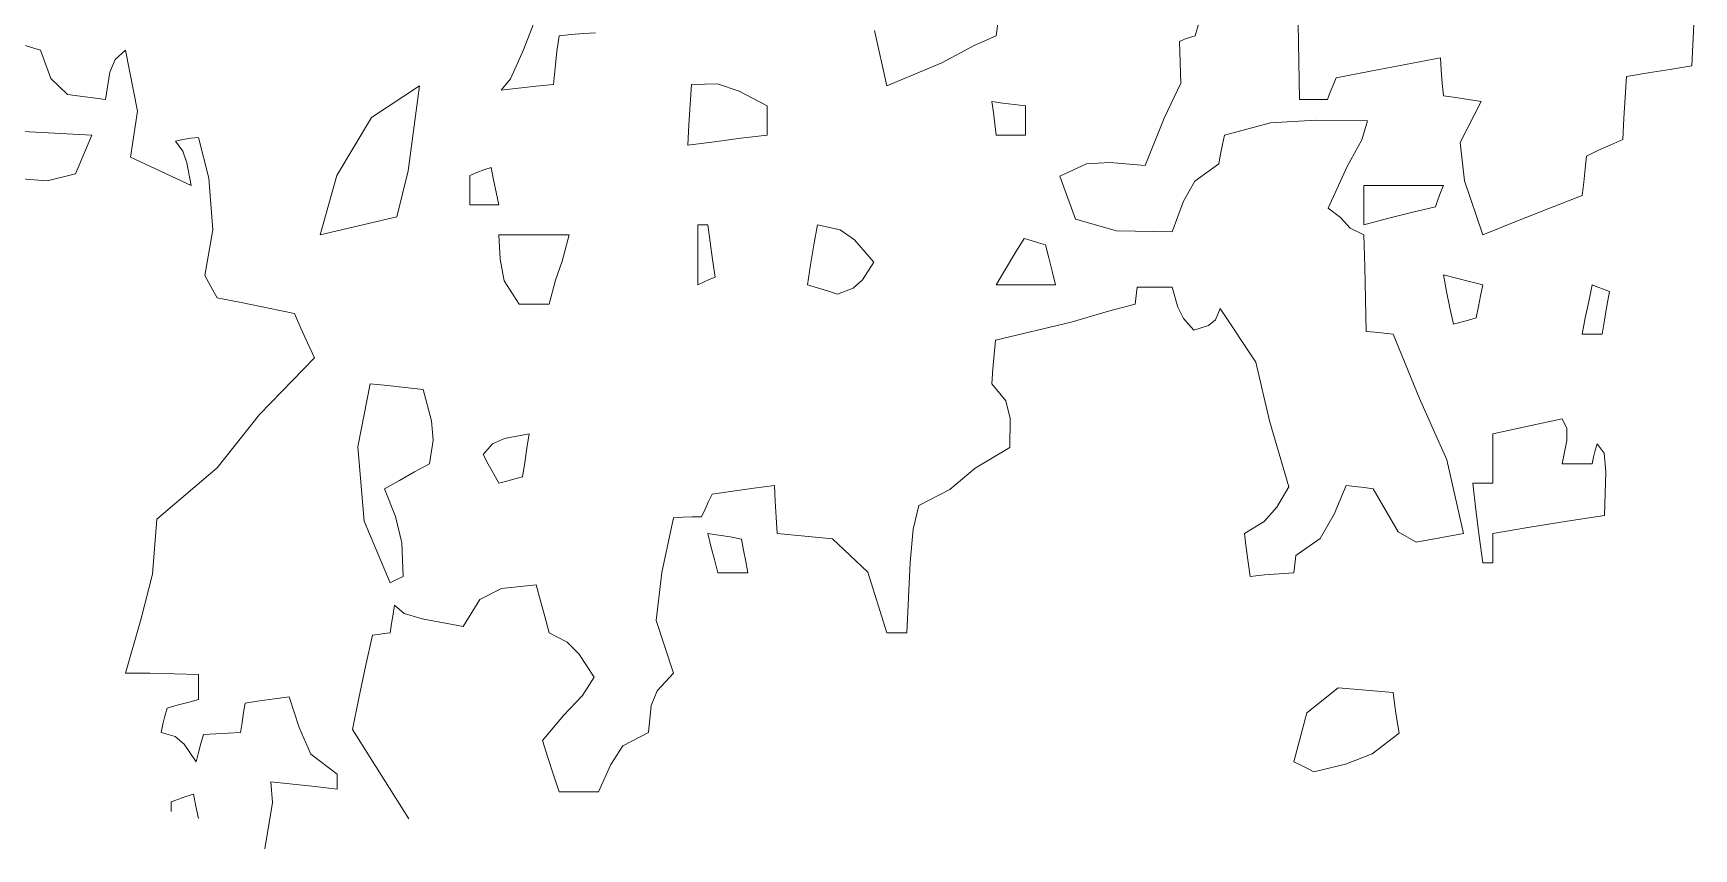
# Model space of a CAD drawing. Header units: millimetres. Extents: x 19901 to 59163, y 13732 to 30178.
# Drawn here: x 29827.9 to 30042.1, y 19467.3 to 19572.4 of the extents above; entities that cross this region are included whole.
import ezdxf

# ---------------------------------------------------------------- set-up
doc = ezdxf.new("R2010")
doc.units = ezdxf.units.MM
doc.layers.add('Verde', color=86, linetype='Continuous', lineweight=5)

msp = doc.modelspace()

# ---------------------------------------------------------------- linework, layer by layer
at = {"layer": 'Verde', "linetype": 'Continuous'}
for p, q in [((29894.69, 19579.48), (29891.13, 19570.27)), ((29952.49, 19574.86), (29952.11, 19572.09)), ((29978.24, 19573.73), (29977.78, 19572.09)), ((29991.16, 19568.77), (29991.07, 19573.66)), ((30042.12, 19573.57), (30041.85, 19568.22)), ((29828.78, 19570.25), (29822.13, 19572.21)), ((29895.43, 19570.04), (29895.71, 19572.09)), ((29895.71, 19572.09), (29897.28, 19572.25)), ((29897.28, 19572.25), (29898.85, 19572.37)), ((29898.85, 19572.37), (29900.41, 19572.46)), ((29937.99, 19565.63), (29936.41, 19572.79)), ((29952.11, 19572.09), (29949.27, 19570.83)), ((29976.4, 19571.63), (29975.75, 19571.36)), ((29975.75, 19571.36), (29975.95, 19565.96)), ((29977.07, 19571.88), (29976.4, 19571.63)), ((29977.78, 19572.09), (29977.07, 19571.88)), ((29830.11, 19566.59), (29828.78, 19570.25)), ((29838.43, 19569.03), (29837.76, 19567.38)), ((29839.76, 19570.25), (29838.43, 19569.03)), ((29841.29, 19562.38), (29839.76, 19570.25)), ((29891.13, 19570.27), (29889.45, 19566.53)), ((29895.18, 19567.94), (29895.43, 19570.04)), ((29949.27, 19570.83), (29945.08, 19568.62)), ((30009.44, 19569.23), (30004.92, 19568.4)), ((30009.54, 19567.64), (30009.44, 19569.23)), ((29837.76, 19567.38), (29837.18, 19563.88)), ((29894.97, 19565.82), (29895.18, 19567.94)), ((29945.08, 19568.62), (29937.99, 19565.63)), ((29991.26, 19563.88), (29991.16, 19568.77)), ((30000.42, 19567.54), (29995.96, 19566.65)), ((30004.92, 19568.4), (30000.42, 19567.54)), ((30009.65, 19566), (30009.54, 19567.64)), ((30033.44, 19566.83), (30033.26, 19564.15)), ((30036.22, 19567.29), (30033.44, 19566.83)), ((30039.01, 19567.76), (30036.22, 19567.29)), ((30041.85, 19568.22), (30039.01, 19567.76)), ((29832.27, 19564.52), (29830.11, 19566.59)), ((29871.51, 19561.56), (29877.7, 19565.63)), ((29877.7, 19565.63), (29876.24, 19554.68)), ((29889.45, 19566.53), (29888.23, 19565.08)), ((29888.23, 19565.08), (29890.45, 19565.35)), ((29890.45, 19565.35), (29892.69, 19565.6)), ((29892.69, 19565.6), (29894.97, 19565.82)), ((29912.6, 19563.23), (29912.79, 19565.82)), ((29912.79, 19565.82), (29916.16, 19565.9)), ((29916.16, 19565.9), (29918.95, 19564.93)), ((29918.95, 19564.93), (29922.57, 19563.05)), ((29975.95, 19565.96), (29973.76, 19561.45)), ((29995.22, 19564.8), (29994.86, 19563.88)), ((29995.59, 19565.72), (29995.22, 19564.8)), ((29995.96, 19566.65), (29995.59, 19565.72)), ((30009.81, 19564.34), (30009.65, 19566)), ((29837.18, 19563.88), (29832.27, 19564.52)), ((29912.44, 19560.62), (29912.6, 19563.23)), ((29922.57, 19563.05), (29922.57, 19561.82)), ((29951.56, 19563.6), (29952.97, 19563.42)), ((29951.74, 19562.19), (29951.56, 19563.6)), ((29952.97, 19563.42), (29954.42, 19563.23)), ((29954.42, 19563.23), (29955.9, 19563.05)), ((29955.9, 19563.05), (29955.9, 19561.82)), ((29992.46, 19563.88), (29991.26, 19563.88)), ((29993.66, 19563.88), (29992.46, 19563.88)), ((29994.86, 19563.88), (29993.66, 19563.88)), ((30011.41, 19564.13), (30009.81, 19564.34)), ((30013.05, 19563.87), (30011.41, 19564.13)), ((30011.96, 19558.35), (30014.7, 19563.6)), ((30014.7, 19563.6), (30013.05, 19563.87)), ((30033.26, 19564.15), (30033.1, 19561.45)), ((29840.39, 19556.42), (29841.29, 19562.38)), ((29867.01, 19554.08), (29871.51, 19561.56)), ((29912.32, 19557.97), (29912.44, 19560.62)), ((29922.57, 19561.82), (29922.57, 19560.55)), ((29922.57, 19560.55), (29922.57, 19559.26)), ((29951.93, 19560.74), (29951.74, 19562.19)), ((29952.11, 19559.26), (29951.93, 19560.74)), ((29955.9, 19561.82), (29955.9, 19560.55)), ((29955.9, 19560.55), (29955.9, 19559.26)), ((29973.76, 19561.45), (29971.31, 19555.38)), ((29981.56, 19559.26), (29987.52, 19560.87)), ((29987.52, 19560.87), (29993.33, 19561.22)), ((29993.33, 19561.22), (30000.03, 19561.11)), ((30000.03, 19561.11), (29999.28, 19558.66)), ((30033.1, 19561.45), (30032.98, 19558.71)), ((29819.47, 19560.14), (29835.42, 19559.26)), ((29835.42, 19559.26), (29833.3, 19554.28)), ((29847.17, 19558.7), (29846.22, 19558.52)), ((29846.22, 19558.52), (29847.16, 19557.2)), ((29848.17, 19558.87), (29847.17, 19558.7)), ((29849.18, 19558.99), (29848.17, 19558.87)), ((29850.5, 19553.71), (29849.18, 19558.99)), ((29915.74, 19558.43), (29912.32, 19557.97)), ((29919.15, 19558.87), (29915.74, 19558.43)), ((29922.57, 19559.26), (29919.15, 19558.87)), ((29953.34, 19559.26), (29952.11, 19559.26)), ((29954.61, 19559.26), (29953.34, 19559.26)), ((29955.9, 19559.26), (29954.61, 19559.26)), ((29981.29, 19558.06), (29981.56, 19559.26)), ((29999.28, 19558.66), (29997.41, 19555.25)), ((30012.52, 19553.4), (30011.96, 19558.35)), ((30032.98, 19558.71), (30031.41, 19558.03)), ((29848.25, 19552.8), (29840.39, 19556.42)), ((29847.16, 19557.2), (29847.69, 19555.72)), ((29980.82, 19555.57), (29981.04, 19556.83)), ((29981.04, 19556.83), (29981.29, 19558.06)), ((30028.27, 19556.58), (30028.09, 19554.92)), ((30029.84, 19557.32), (30028.27, 19556.58)), ((30031.41, 19558.03), (30029.84, 19557.32)), ((29833.3, 19554.28), (29829.66, 19553.38)), ((29847.69, 19555.72), (29848.25, 19552.8)), ((29864.87, 19546.43), (29867.01, 19554.08)), ((29876.24, 19554.68), (29874.76, 19548.76)), ((29884.17, 19554.09), (29885.09, 19554.46)), ((29884.17, 19552.86), (29884.17, 19554.09)), ((29885.09, 19554.46), (29886.01, 19554.8)), ((29886.01, 19554.8), (29886.94, 19555.11)), ((29886.94, 19555.11), (29887.24, 19553.53)), ((29963.77, 19555.59), (29960.33, 19554)), ((29960.33, 19554), (29962.36, 19548.44)), ((29966.76, 19555.76), (29963.77, 19555.59)), ((29971.31, 19555.38), (29966.76, 19555.76)), ((29977.73, 19553.34), (29980.82, 19555.57)), ((29997.41, 19555.25), (29994.95, 19549.85)), ((30028.09, 19554.92), (30027.91, 19553.23)), ((29829.66, 19553.38), (29824.16, 19553.82)), ((29851.02, 19547.06), (29850.5, 19553.71)), ((29884.17, 19551.6), (29884.17, 19552.86)), ((29887.24, 19553.53), (29887.59, 19551.94)), ((29887.59, 19551.94), (29887.95, 19550.31)), ((29976.26, 19550.76), (29977.73, 19553.34)), ((29999.56, 19552.8), (30002.98, 19552.8)), ((29999.56, 19551.13), (29999.56, 19552.8)), ((30002.98, 19552.8), (30006.4, 19552.8)), ((30006.4, 19552.8), (30009.81, 19552.8)), ((30009.45, 19551.88), (30009.1, 19550.95)), ((30009.81, 19552.8), (30009.45, 19551.88)), ((30014.89, 19546.43), (30012.52, 19553.4)), ((30027.91, 19553.23), (30027.72, 19551.51)), ((29884.17, 19550.31), (29884.17, 19551.6)), ((29885.39, 19550.31), (29884.17, 19550.31)), ((29886.66, 19550.31), (29885.39, 19550.31)), ((29887.95, 19550.31), (29886.66, 19550.31)), ((29974.82, 19546.8), (29976.26, 19550.76)), ((29994.95, 19549.85), (29996.53, 19548.67)), ((29999.56, 19549.45), (29999.56, 19551.13)), ((30008.8, 19550.03), (30005.68, 19549.29)), ((30009.1, 19550.95), (30008.8, 19550.03)), ((30023.41, 19549.84), (30019.14, 19548.16)), ((30027.72, 19551.51), (30023.41, 19549.84)), ((29874.76, 19548.76), (29864.87, 19546.43)), ((29913.62, 19547.72), (29914.01, 19547.72)), ((29913.62, 19545.14), (29913.62, 19547.72)), ((29914.01, 19547.72), (29914.45, 19547.72)), ((29914.45, 19547.72), (29914.91, 19547.72)), ((29914.91, 19547.72), (29915.19, 19545.5)), ((29928.57, 19545.14), (29929.03, 19547.72)), ((29929.03, 19547.72), (29931.97, 19547.09)), ((29962.36, 19548.44), (29967.62, 19546.94)), ((29996.53, 19548.67), (29997.79, 19547.29)), ((29999.56, 19547.72), (29999.56, 19549.45)), ((30002.61, 19548.53), (29999.56, 19547.72)), ((30005.68, 19549.29), (30002.61, 19548.53)), ((30019.14, 19548.16), (30014.89, 19546.43)), ((29850.01, 19541.17), (29851.02, 19547.06)), ((29887.95, 19546.43), (29890.93, 19546.43)), ((29888.09, 19543.27), (29887.95, 19546.43)), ((29890.93, 19546.43), (29893.96, 19546.43)), ((29893.96, 19546.43), (29897, 19546.43)), ((29897, 19546.43), (29896.12, 19543.04)), ((29915.19, 19545.5), (29915.49, 19543.26)), ((29931.97, 19547.09), (29933.82, 19545.77)), ((29933.82, 19545.77), (29936.33, 19542.92)), ((29954.51, 19544), (29955.71, 19545.97)), ((29955.71, 19545.97), (29956.64, 19545.69)), ((29956.64, 19545.69), (29957.56, 19545.41)), ((29957.56, 19545.41), (29958.48, 19545.14)), ((29967.62, 19546.94), (29974.82, 19546.8)), ((29997.79, 19547.29), (29999.56, 19546.43)), ((29999.56, 19546.43), (29999.66, 19542.28)), ((29888.61, 19540.51), (29888.09, 19543.27)), ((29913.62, 19542.55), (29913.62, 19545.14)), ((29915.49, 19543.26), (29915.83, 19540.98)), ((29928.14, 19542.55), (29928.57, 19545.14)), ((29953.31, 19542), (29954.51, 19544)), ((29958.48, 19545.14), (29958.88, 19543.45)), ((29958.88, 19543.45), (29959.32, 19541.72)), ((29850.5, 19540.24), (29850.01, 19541.17)), ((29896.12, 19543.04), (29895.23, 19540.56)), ((29913.62, 19539.97), (29913.62, 19542.55)), ((29927.74, 19539.97), (29928.14, 19542.55)), ((29936.33, 19542.92), (29934.86, 19540.61)), ((29952.11, 19539.97), (29953.31, 19542)), ((29959.32, 19541.72), (29959.77, 19539.97)), ((29999.66, 19542.28), (29999.75, 19538.12)), ((30009.81, 19541.26), (30011.48, 19540.86)), ((30010.21, 19539.14), (30009.81, 19541.26)), ((29851.03, 19539.29), (29850.5, 19540.24)), ((29851.58, 19538.31), (29851.03, 19539.29)), ((29890.54, 19537.47), (29888.61, 19540.51)), ((29895.23, 19540.56), (29894.41, 19537.47)), ((29914.35, 19540.33), (29913.62, 19539.97)), ((29915.09, 19540.68), (29914.35, 19540.33)), ((29915.83, 19540.98), (29915.09, 19540.68)), ((29929.03, 19539.59), (29927.74, 19539.97)), ((29930.33, 19539.2), (29929.03, 19539.59)), ((29931.62, 19538.77), (29930.33, 19539.2)), ((29933.64, 19539.54), (29931.62, 19538.77)), ((29934.86, 19540.61), (29933.64, 19539.54)), ((29954.63, 19539.97), (29952.11, 19539.97)), ((29957.19, 19539.97), (29954.63, 19539.97)), ((29959.77, 19539.97), (29957.19, 19539.97)), ((29970.3, 19539.69), (29970.21, 19538.95)), ((29971.78, 19539.69), (29970.3, 19539.69)), ((29973.28, 19539.69), (29971.78, 19539.69)), ((29974.82, 19539.69), (29973.28, 19539.69)), ((29975.54, 19537.09), (29974.82, 19539.69)), ((30010.65, 19537.01), (30010.21, 19539.14)), ((30011.48, 19540.86), (30013.16, 19540.43)), ((30013.16, 19540.43), (30014.89, 19539.97)), ((30014.89, 19539.97), (30014.61, 19538.58)), ((30028.56, 19537.84), (30029.01, 19539.97)), ((30029.01, 19539.97), (30029.75, 19539.69)), ((30029.75, 19539.69), (30030.49, 19539.41)), ((30030.49, 19539.41), (30031.23, 19539.14)), ((30031.23, 19539.14), (30030.89, 19537.29)), ((29854.9, 19537.66), (29851.58, 19538.31)), ((29858.23, 19536.99), (29854.9, 19537.66)), ((29861.55, 19536.27), (29858.23, 19536.99)), ((29891.83, 19537.47), (29890.54, 19537.47)), ((29893.12, 19537.47), (29891.83, 19537.47)), ((29894.41, 19537.47), (29893.12, 19537.47)), ((29970.02, 19537.47), (29966.61, 19536.59)), ((29970.11, 19538.21), (29970.02, 19537.47)), ((29970.21, 19538.95), (29970.11, 19538.21)), ((29976.26, 19535.65), (29975.54, 19537.09)), ((29981.01, 19536.92), (29980.39, 19535.46)), ((29985.6, 19530.02), (29981.01, 19536.92)), ((29999.75, 19538.12), (29999.84, 19533.97)), ((30011.1, 19534.89), (30010.65, 19537.01)), ((30014.33, 19537.17), (30014.06, 19535.72)), ((30014.61, 19538.58), (30014.33, 19537.17)), ((30028.12, 19535.72), (30028.56, 19537.84)), ((30030.89, 19537.29), (30030.59, 19535.44)), ((29862.38, 19534.4), (29861.55, 19536.27)), ((29961.78, 19535.16), (29952.02, 19532.86)), ((29966.61, 19536.59), (29961.78, 19535.16)), ((29977.59, 19534.15), (29976.26, 19535.65)), ((29979.5, 19534.75), (29977.59, 19534.15)), ((29980.39, 19535.46), (29979.5, 19534.75)), ((30012.05, 19535.17), (30011.1, 19534.89)), ((30013.05, 19535.44), (30012.05, 19535.17)), ((30014.06, 19535.72), (30013.05, 19535.44)), ((30027.72, 19533.6), (30028.12, 19535.72)), ((30030.59, 19535.44), (30030.31, 19533.6)), ((29863.24, 19532.49), (29862.38, 19534.4)), ((29952.02, 19532.86), (29951.84, 19531.01)), ((29999.84, 19533.97), (30000.98, 19533.87)), ((30000.98, 19533.87), (30002.15, 19533.75)), ((30002.15, 19533.75), (30003.35, 19533.6)), ((30003.35, 19533.6), (30006.74, 19525.34)), ((30028.56, 19533.6), (30027.72, 19533.6)), ((30029.41, 19533.6), (30028.56, 19533.6)), ((30030.31, 19533.6), (30029.41, 19533.6)), ((29857.04, 19523.26), (29864.13, 19530.55)), ((29864.13, 19530.55), (29863.24, 19532.49)), ((29951.84, 19531.01), (29951.68, 19529.14)), ((29951.68, 19529.14), (29951.56, 19527.23)), ((29987.37, 19522.44), (29985.6, 19530.02)), ((29869.73, 19519.1), (29871.33, 19527.23)), ((29871.33, 19527.23), (29873.58, 19527.02)), ((29873.58, 19527.02), (29875.86, 19526.76)), ((29875.86, 19526.76), (29878.17, 19526.49)), ((29878.17, 19526.49), (29879.24, 19522.44)), ((29951.56, 19527.23), (29953.35, 19525.04)), ((29953.35, 19525.04), (29953.92, 19522.74)), ((30006.74, 19525.34), (30010.24, 19517.42)), ((29851.59, 19516.4), (29857.04, 19523.26)), ((29879.24, 19522.44), (29879.46, 19519.95)), ((29953.92, 19522.74), (29953.87, 19519.01)), ((29989.87, 19513.93), (29987.37, 19522.44)), ((30019.14, 19521.41), (30022.12, 19522.06)), ((30022.12, 19522.06), (30025.14, 19522.7)), ((30025.14, 19522.7), (30025.75, 19521.44)), ((29879.46, 19519.95), (29879, 19516.89)), ((29887.12, 19519.48), (29888.66, 19520.17)), ((29888.66, 19520.17), (29891.83, 19520.77)), ((29891.83, 19520.77), (29891.55, 19518.92)), ((30016.18, 19520.77), (30019.14, 19521.41)), ((30016.18, 19518.64), (30016.18, 19520.77)), ((30025.75, 19519.93), (30025.14, 19516.89)), ((30025.75, 19521.44), (30025.75, 19519.93)), ((29870.54, 19509.51), (29869.73, 19519.1)), ((29885.92, 19518.09), (29887.12, 19519.48)), ((29886.57, 19516.88), (29885.92, 19518.09)), ((29891.55, 19518.92), (29891.27, 19517.07)), ((29953.87, 19519.01), (29949.39, 19516.33)), ((30016.18, 19516.52), (30016.18, 19518.64)), ((30029.01, 19516.89), (30029.2, 19517.78)), ((30029.2, 19517.78), (30029.41, 19518.64)), ((30029.41, 19518.64), (30029.66, 19519.47)), ((30029.66, 19519.47), (30030.56, 19518.27)), ((30030.56, 19518.27), (30030.79, 19515.88)), ((29843.82, 19509.78), (29851.59, 19516.4)), ((29877.06, 19515.85), (29875.12, 19514.76)), ((29879, 19516.89), (29877.06, 19515.85)), ((29887.24, 19515.66), (29886.57, 19516.88)), ((29887.95, 19514.4), (29887.24, 19515.66)), ((29891.27, 19517.07), (29891, 19515.23)), ((29949.39, 19516.33), (29946.13, 19513.6)), ((30010.24, 19517.42), (30012.4, 19507.93)), ((30016.18, 19514.4), (30016.18, 19516.52)), ((30025.14, 19516.89), (30026.43, 19516.89)), ((30026.43, 19516.89), (30027.72, 19516.89)), ((30027.72, 19516.89), (30029.01, 19516.89)), ((30030.79, 19515.88), (30030.58, 19510.24)), ((29875.12, 19514.76), (29873.18, 19513.66)), ((29873.18, 19513.66), (29874.62, 19510.12)), ((29888.97, 19514.67), (29887.95, 19514.4)), ((29889.98, 19514.95), (29888.97, 19514.67)), ((29891, 19515.23), (29889.98, 19514.95)), ((29918.14, 19513.38), (29915.46, 19513.01)), ((29920.82, 19513.75), (29918.14, 19513.38)), ((29923.49, 19514.12), (29920.82, 19513.75)), ((29923.59, 19512.08), (29923.49, 19514.12)), ((29946.13, 19513.6), (29942.14, 19511.53)), ((29988.3, 19511.31), (29989.87, 19513.93)), ((29997.26, 19514.12), (29995.72, 19510.42)), ((29998.39, 19514), (29997.26, 19514.12)), ((29999.57, 19513.84), (29998.39, 19514)), ((30000.76, 19513.66), (29999.57, 19513.84)), ((30003.96, 19508.13), (30000.76, 19513.66)), ((30013.6, 19514.4), (30014.43, 19514.4)), ((30013.99, 19510.98), (30013.6, 19514.4)), ((30014.43, 19514.4), (30015.29, 19514.4)), ((30015.29, 19514.4), (30016.18, 19514.4)), ((29915, 19512.06), (29914.54, 19511.07)), ((29915.46, 19513.01), (29915, 19512.06)), ((29923.71, 19510.03), (29923.59, 19512.08)), ((29942.14, 19511.53), (29941.41, 19508.46)), ((29986.7, 19509.45), (29988.3, 19511.31)), ((29843.26, 19502.68), (29843.82, 19509.78)), ((29873.92, 19501.56), (29870.54, 19509.51)), ((29874.62, 19510.12), (29875.43, 19506.73)), ((29910.48, 19509.96), (29908.98, 19502.88)), ((29911.68, 19510.03), (29910.48, 19509.96)), ((29912.88, 19510.05), (29911.68, 19510.03)), ((29914.08, 19510.06), (29912.88, 19510.05)), ((29914.54, 19511.07), (29914.08, 19510.06)), ((29923.86, 19507.93), (29923.71, 19510.03)), ((29984.15, 19507.93), (29986.7, 19509.45)), ((29995.72, 19510.42), (29993.93, 19507.29)), ((30014.43, 19507.56), (30013.99, 19510.98)), ((30025.78, 19509.5), (30020.98, 19508.74)), ((30030.58, 19510.24), (30025.78, 19509.5)), ((29914.91, 19507.93), (29916.32, 19507.72)), ((29915.3, 19506.27), (29914.91, 19507.93)), ((29916.32, 19507.72), (29917.77, 19507.47)), ((29917.77, 19507.47), (29919.25, 19507.19)), ((29919.25, 19507.19), (29919.52, 19505.78)), ((29930.99, 19507.25), (29923.86, 19507.93)), ((29935.54, 19502.92), (29930.99, 19507.25)), ((29941.41, 19508.46), (29941, 19504.2)), ((29984.36, 19506.09), (29984.15, 19507.93)), ((29993.93, 19507.29), (29990.79, 19505.07)), ((30006.3, 19506.81), (30003.96, 19508.13)), ((30012.4, 19507.93), (30006.3, 19506.81)), ((30014.89, 19504.15), (30014.43, 19507.56)), ((30020.98, 19508.74), (30016.18, 19507.93)), ((30016.18, 19507.93), (30016.18, 19506.71)), ((29875.43, 19506.73), (29875.58, 19502.39)), ((29915.74, 19504.58), (29915.3, 19506.27)), ((29919.52, 19505.78), (29919.8, 19504.33)), ((29984.61, 19504.24), (29984.36, 19506.09)), ((29990.79, 19505.07), (29990.7, 19504.33)), ((30016.18, 19506.71), (30016.18, 19505.44)), ((30016.18, 19505.44), (30016.18, 19504.15)), ((29841.8, 19496.96), (29843.26, 19502.68)), ((29908.98, 19502.88), (29908.22, 19496.7)), ((29916.2, 19502.86), (29915.74, 19504.58)), ((29917.49, 19502.86), (29916.2, 19502.86)), ((29918.79, 19502.86), (29917.49, 19502.86)), ((29920.08, 19502.86), (29918.79, 19502.86)), ((29919.8, 19504.33), (29920.08, 19502.86)), ((29937.99, 19495.1), (29935.54, 19502.92)), ((29941, 19504.2), (29940.57, 19495.1)), ((29984.89, 19502.39), (29984.61, 19504.24)), ((29986.74, 19502.58), (29984.89, 19502.39)), ((29988.61, 19502.74), (29986.74, 19502.58)), ((29990.52, 19502.86), (29988.61, 19502.74)), ((29990.61, 19503.59), (29990.52, 19502.86)), ((29990.7, 19504.33), (29990.61, 19503.59)), ((30015.29, 19504.15), (30014.89, 19504.15)), ((30015.72, 19504.15), (30015.29, 19504.15)), ((30016.18, 19504.15), (30015.72, 19504.15)), ((29874.47, 19501.84), (29873.92, 19501.56)), ((29875.03, 19502.12), (29874.47, 19501.84)), ((29875.58, 19502.39), (29875.03, 19502.12)), ((29888.28, 19500.84), (29885.47, 19499.39)), ((29892.75, 19501.29), (29888.28, 19500.84)), ((29893.31, 19499.25), (29892.75, 19501.29)), ((29874.47, 19498.7), (29874.29, 19497.5)), ((29875.72, 19497.61), (29874.47, 19498.7)), ((29885.47, 19499.39), (29883.34, 19495.93)), ((29893.86, 19497.2), (29893.31, 19499.25)), ((29839.76, 19489.93), (29841.8, 19496.96)), ((29874.1, 19496.3), (29873.92, 19495.1)), ((29874.29, 19497.5), (29874.1, 19496.3)), ((29878.02, 19496.9), (29875.72, 19497.61)), ((29883.34, 19495.93), (29878.02, 19496.9)), ((29894.41, 19495.1), (29893.86, 19497.2)), ((29908.22, 19496.7), (29910.48, 19489.93)), ((29871.61, 19494.82), (29870.72, 19490.76)), ((29872.35, 19494.92), (29871.61, 19494.82)), ((29873.12, 19495.01), (29872.35, 19494.92)), ((29873.92, 19495.1), (29873.12, 19495.01)), ((29896.74, 19493.92), (29894.41, 19495.1)), ((29938.82, 19495.1), (29937.99, 19495.1)), ((29939.68, 19495.1), (29938.82, 19495.1)), ((29940.57, 19495.1), (29939.68, 19495.1)), ((29898.27, 19492.4), (29896.74, 19493.92)), ((29900.23, 19489.38), (29898.27, 19492.4)), ((29842.9, 19489.9), (29839.76, 19489.93)), ((29846.04, 19489.84), (29842.9, 19489.9)), ((29849.18, 19489.75), (29846.04, 19489.84)), ((29849.18, 19488.7), (29849.18, 19489.75)), ((29870.72, 19490.76), (29869.86, 19486.7)), ((29910.48, 19489.93), (29908.35, 19487.64)), ((29849.18, 19487.62), (29849.18, 19488.7)), ((29849.18, 19486.52), (29849.18, 19487.62)), ((29898.71, 19487.02), (29900.23, 19489.38)), ((29908.35, 19487.64), (29907.59, 19485.73)), ((29992.2, 19484.81), (29996.25, 19488.01)), ((29996.25, 19488.01), (30003.35, 19487.44)), ((29844.84, 19484.39), (29845.12, 19485.41)), ((29845.12, 19485.41), (29846.44, 19485.78)), ((29846.44, 19485.78), (29847.8, 19486.15)), ((29847.8, 19486.15), (29849.18, 19486.52)), ((29855.18, 19486.05), (29854.99, 19484.83)), ((29857.05, 19486.33), (29855.18, 19486.05)), ((29858.97, 19486.61), (29857.05, 19486.33)), ((29860.9, 19486.88), (29858.97, 19486.61)), ((29862.16, 19482.93), (29860.9, 19486.88)), ((29869.86, 19486.7), (29869.03, 19482.64)), ((29896.27, 19484.47), (29898.71, 19487.02)), ((29907.59, 19485.73), (29907.25, 19482.27)), ((30003.35, 19487.44), (30003.56, 19485.68)), ((30003.56, 19485.68), (30003.81, 19483.93)), ((29844.38, 19482.27), (29844.59, 19483.35)), ((29844.59, 19483.35), (29844.84, 19484.39)), ((29854.81, 19483.56), (29854.62, 19482.27)), ((29854.99, 19484.83), (29854.81, 19483.56)), ((29893.58, 19481.25), (29896.27, 19484.47)), ((29990.52, 19478.48), (29992.2, 19484.81)), ((30003.81, 19483.93), (30004.09, 19482.18)), ((29846.15, 19481.76), (29844.38, 19482.27)), ((29847.32, 19480.78), (29846.15, 19481.76)), ((29849.82, 19481.99), (29849.48, 19480.86)), ((29851.4, 19482.08), (29849.82, 19481.99)), ((29852.99, 19482.18), (29851.4, 19482.08)), ((29854.62, 19482.27), (29852.99, 19482.18)), ((29863.68, 19479.46), (29862.16, 19482.93)), ((29869.03, 19482.64), (29876.31, 19471.12)), ((29894.26, 19479.04), (29893.58, 19481.25)), ((29907.25, 19482.27), (29903.93, 19480.53)), ((30004.09, 19482.18), (30000.62, 19479.51)), ((29848.9, 19478.48), (29847.32, 19480.78)), ((29849.18, 19479.68), (29848.9, 19478.48)), ((29849.48, 19480.86), (29849.18, 19479.68)), ((29867.09, 19476.91), (29863.68, 19479.46)), ((29894.97, 19476.82), (29894.26, 19479.04)), ((29903.93, 19480.53), (29902.38, 19478.13)), ((30000.62, 19479.51), (29997.18, 19478.2)), ((29867.09, 19476.27), (29867.09, 19476.91)), ((29895.71, 19474.61), (29894.97, 19476.82)), ((29902.38, 19478.13), (29900.78, 19474.61)), ((29991.35, 19478.09), (29990.52, 19478.48)), ((29992.21, 19477.65), (29991.35, 19478.09)), ((29993.1, 19477.19), (29992.21, 19477.65)), ((29997.18, 19478.2), (29993.1, 19477.19)), ((29858.5, 19475.9), (29861.36, 19475.62)), ((29858.73, 19473.26), (29858.5, 19475.9)), ((29861.36, 19475.62), (29864.23, 19475.32)), ((29864.23, 19475.32), (29867.09, 19474.98)), ((29867.09, 19475.62), (29867.09, 19476.27)), ((29867.09, 19474.98), (29867.09, 19475.62)), ((29845.67, 19473.31), (29846.6, 19473.68)), ((29845.67, 19472.09), (29845.67, 19473.31)), ((29846.6, 19473.68), (29847.54, 19474.03)), ((29847.54, 19474.03), (29848.53, 19474.33)), ((29848.53, 19474.33), (29848.84, 19472.76)), ((29848.84, 19472.76), (29849.18, 19471.16)), ((29857.72, 19467.28), (29858.73, 19473.26)), ((29897.37, 19474.61), (29895.71, 19474.61)), ((29899.06, 19474.61), (29897.37, 19474.61)), ((29900.78, 19474.61), (29899.06, 19474.61))]:
    msp.add_line(p, q, dxfattribs=at)

doc.saveas('drawing.dxf')
